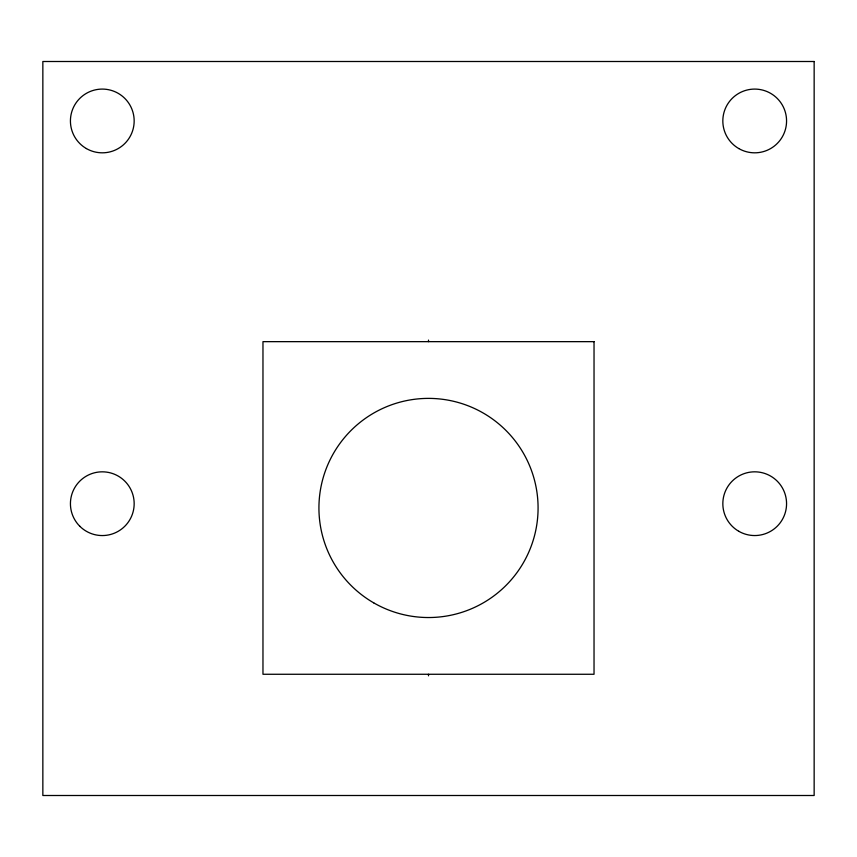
<?xml version="1.0" encoding="UTF-8"?>
<svg xmlns="http://www.w3.org/2000/svg" width="857" height="857" viewBox="0 0 857 857"><rect width="100%" height="100%" fill="white"/><g stroke="black" fill="none" stroke-linecap="round" stroke-linejoin="round"><path stroke-width="1.29" d="M428.5 340.1L428.5 341.654M428.5 674.266L428.5 675.819M814.15 61.5L42.85 61.5L42.85 795.5L814.15 795.5L814.15 61.5M594.03 341.654L262.97 341.654L262.97 674.266L594.03 674.266L594.03 341.654M738.766 531.276A31.859 31.859 0 0 0 786.565 503.691A31.859 31.859 0 0 0 738.766 476.096A31.859 31.859 0 0 0 738.766 531.276M79.765 526.219A31.859 31.859 0 0 0 133.081 511.929A31.859 31.859 0 0 0 94.056 472.914A31.859 31.859 0 0 0 79.765 526.219M86.364 148.55A31.859 31.859 0 0 0 134.163 120.955A31.859 31.859 0 0 0 86.364 93.359A31.859 31.859 0 0 0 86.364 148.55M738.766 148.55A31.859 31.859 0 0 0 786.565 120.955A31.859 31.859 0 0 0 738.766 93.359A31.859 31.859 0 0 0 738.766 148.55M373.716 602.857A109.578 109.578 0 0 0 538.078 507.965A109.578 109.578 0 0 0 373.716 413.063A109.578 109.578 0 0 0 373.716 602.857"/></g></svg>
